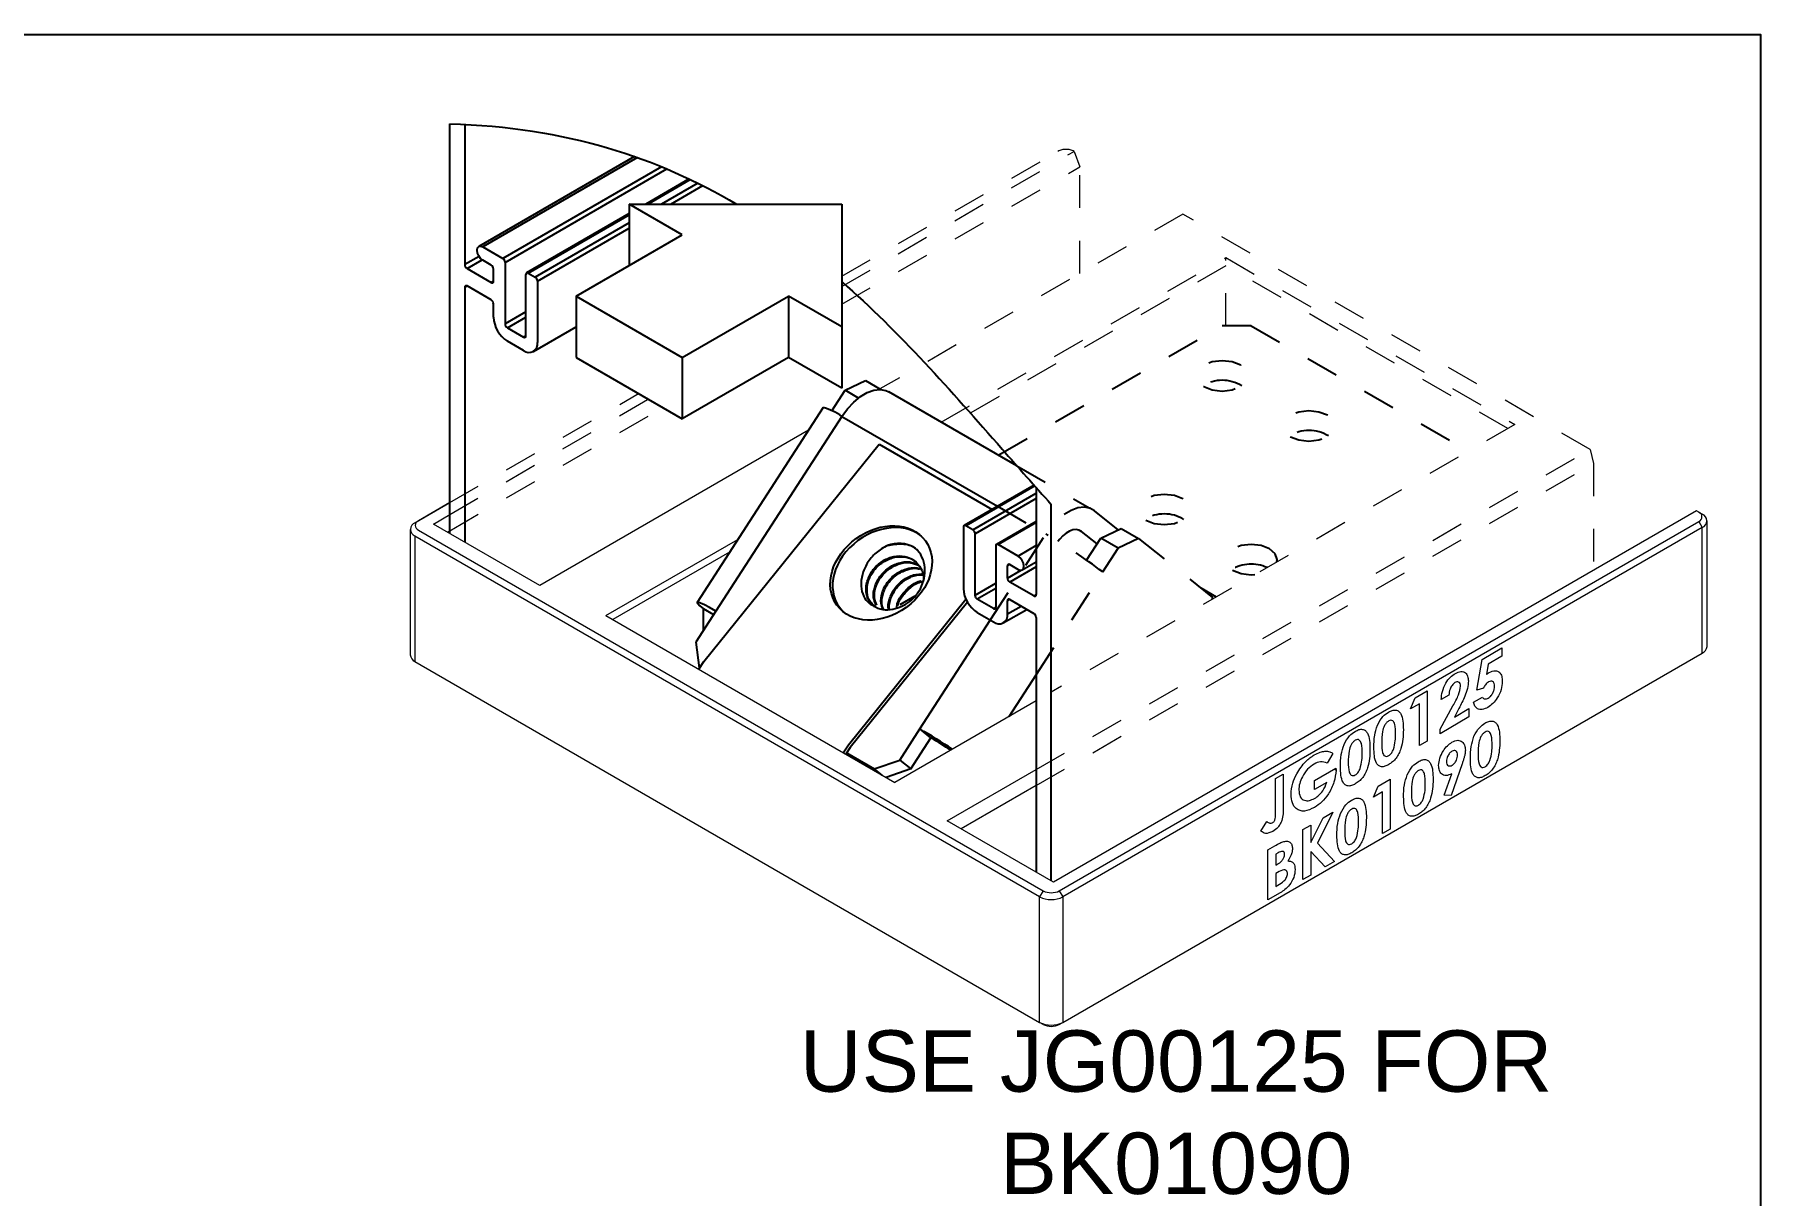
# Model space of a CAD drawing. Extents: x -0.01 to 9.71, y -8.92 to 0.
# Drawn here: x 4.43 to 9.71, y -3.55 to 0 of the extents above; entities that cross this region are included whole.
import ezdxf

# ---------------------------------------------------------------- set-up
doc = ezdxf.new("R2010")
doc.units = 0
doc.header["$LTSCALE"] = 0.5
doc.header["$MEASUREMENT"] = 0
doc.linetypes.add('HIDDEN2', pattern=[0.1875, 0.125, -0.0625])
for name, color, linetype in [('Brackets', 181, 'CONTINUOUS'), ('Dimension', 10, 'CONTINUOUS'), ('FAB DWG', 221, 'CONTINUOUS'), ('Hardware', 242, 'CONTINUOUS'), ('Housing', 150, 'CONTINUOUS')]:
    doc.layers.add(name, color=color, linetype=linetype)
doc.layers.add('Jig', color=41, linetype='CONTINUOUS', lineweight=13)
doc.layers.add('Text-Unprinted', color=131, linetype='CONTINUOUS', plot=False)
doc.styles.get("Standard").update_dxf_attribs({"font": 'arial.ttf'})

msp = doc.modelspace()

# ---------------------------------------------------------------- linework, layer by layer
at = {"layer": 'Brackets', "linetype": 'HIDDEN2', "transparency": 16777216}
for p, q in [((7.3787, -1.2843), (8.0611, -0.8902)), ((8.1495, -0.8902), (8.0611, -0.8902)), ((8.1495, -0.8902), (8.8137, -1.2738)), ((7.7435, -1.5137), (7.6712, -1.456)), ((7.3522, -1.7897), (7.5221, -1.5271)), ((7.6242, -1.5148), (7.6307, -1.5186)), ((7.6788, -1.557), (7.6307, -1.5186)), ((7.6904, -1.539), (7.7527, -1.5093)), ((7.7527, -1.5093), (7.8055, -1.5399)), ((7.6467, -1.6065), (7.6904, -1.539)), ((7.7432, -1.5695), (7.6904, -1.539)), ((7.696, -1.6426), (7.7432, -1.5695)), ((7.8055, -1.5399), (7.7432, -1.5695)), ((7.8055, -1.5399), (8.0318, -1.7205)), ((7.4926, -1.957), (7.696, -1.6426)), ((7.9956, -1.6916), (8.0429, -1.719)), ((8.0318, -1.7254), (8.0318, -1.7205))]:
    msp.add_line(p, q, dxfattribs=at)
at = {"layer": 'Brackets', "transparency": 16777216}
for p, q in [((6.8678, -1.1501), (6.9084, -1.0874)), ((6.9084, -1.0874), (6.9706, -1.0577)), ((6.9495, -1.1111), (6.9084, -1.0874)), ((6.9706, -1.0577), (7.0179, -1.085)), ((7.4337, -1.3182), (7.0419, -1.0919)), ((6.8413, -1.1402), (6.4563, -1.7355)), ((6.8989, -1.1672), (6.514, -1.7625)), ((6.8989, -1.1672), (7.3747, -1.442)), ((7.3787, -1.2843), (7.3787, -1.2865)), ((6.514, -1.7625), (6.4526, -1.8575)), ((6.5069, -1.7734), (6.4762, -1.7556)), ((6.4762, -1.8209), (6.4762, -1.7556)), ((7.1371, -2.1224), (7.3522, -1.7897)), ((6.4526, -1.8575), (6.4629, -1.9353)), ((6.4629, -1.9353), (6.4636, -1.9357)), ((6.4629, -1.9353), (6.4635, -1.9358)), ((7.4103, -2.0844), (7.4926, -1.957)), ((7.0757, -2.2174), (7.1371, -2.1224)), ((7.1096, -2.2445), (7.1711, -2.1495)), ((7.1711, -2.1495), (7.1371, -2.1224)), ((6.913, -2.1953), (6.9976, -2.2442)), ((6.9976, -2.2442), (7.0757, -2.2174)), ((7.0222, -2.2637), (6.9976, -2.2442)), ((7.1096, -2.2445), (7.0339, -2.2705)), ((7.0757, -2.2174), (7.1096, -2.2445))]:
    msp.add_line(p, q, dxfattribs=at)
at = {"layer": 'Brackets', "linetype": 'HIDDEN2', "ltscale": 0.5, "transparency": 16777216}
for p, q in [((7.4337, -1.3182), (7.6564, -1.4479)), ((7.3747, -1.442), (7.5224, -1.5273))]:
    msp.add_line(p, q, dxfattribs=at)
at = {"layer": 'Brackets', "linetype": 'HIDDEN2', "transparency": 16777216, "flags": 128}
for points in [[(8.1177, -1.0107), (8.0917, -1.0007), (8.0611, -0.9971), (8.0305, -1.0007), (8.0046, -1.0107), (7.9872, -1.0257), (7.9811, -1.0434), (7.9872, -1.061), (8.0046, -1.076), (8.0305, -1.086), (8.0611, -1.0896), (8.0917, -1.086), (8.1177, -1.076), (8.135, -1.061), (8.1411, -1.0434), (8.135, -1.0257), (8.1177, -1.0107)], [(8.3829, -1.1638), (8.3569, -1.1538), (8.3263, -1.1503), (8.2957, -1.1538), (8.2697, -1.1638), (8.2524, -1.1788), (8.2463, -1.1965), (8.2524, -1.2142), (8.2697, -1.2292), (8.2957, -1.2392), (8.3263, -1.2427), (8.3569, -1.2392), (8.3829, -1.2292), (8.4002, -1.2142), (8.4063, -1.1965), (8.4002, -1.1788), (8.3829, -1.1638)], [(7.9409, -1.4191), (7.915, -1.4091), (7.8843, -1.4055), (7.8537, -1.4091), (7.8278, -1.4191), (7.8104, -1.4341), (7.8043, -1.4517), (7.8104, -1.4694), (7.8278, -1.4844), (7.8537, -1.4944), (7.8843, -1.498), (7.915, -1.4944), (7.9409, -1.4844), (7.9583, -1.4694), (7.9643, -1.4517), (7.9583, -1.4341), (7.9409, -1.4191)], [(7.6712, -1.456), (7.6564, -1.4479), (7.639, -1.4448), (7.6197, -1.447), (7.5993, -1.4544), (7.5786, -1.4666), (7.5583, -1.4833), (7.5392, -1.5037), (7.5221, -1.5271)], [(7.6307, -1.5186), (7.6233, -1.5145), (7.6146, -1.513), (7.605, -1.5141), (7.5947, -1.5178), (7.5843, -1.5239), (7.5742, -1.5322), (7.5646, -1.5425), (7.5593, -1.5494)], [(8.2061, -1.5722), (8.1801, -1.5622), (8.1495, -1.5587), (8.1189, -1.5622), (8.0929, -1.5722), (8.0756, -1.5872), (8.0695, -1.6049), (8.0756, -1.6226), (8.0929, -1.6376), (8.1189, -1.6476), (8.1495, -1.6511), (8.1613, -1.6506)], [(8.2286, -1.6117), (8.2295, -1.6049), (8.2234, -1.5872), (8.2061, -1.5722)], [(8.0339, -1.7242), (8.0324, -1.7247), (8.0318, -1.7249)]]:
    msp.add_lwpolyline(points, dxfattribs=at)
at = {"layer": 'Brackets', "transparency": 16777216, "flags": 128}
for points in [[(6.8989, -1.1672), (6.9161, -1.1438), (6.9352, -1.1234), (6.9555, -1.1067), (6.9762, -1.0945), (6.9966, -1.0871), (7.0159, -1.0849), (7.0332, -1.088), (7.0419, -1.0919)], [(6.514, -1.7625), (6.4946, -1.7516), (6.4787, -1.7432), (6.4666, -1.7377), (6.4591, -1.7351), (6.4562, -1.7358), (6.4582, -1.7395), (6.4649, -1.7462), (6.4762, -1.7556)]]:
    msp.add_lwpolyline(points, dxfattribs=at)
at = {"layer": 'Brackets', "linetype": 'HIDDEN2', "transparency": 16777216}
for centre, radius, start, end in [((8.0611, -1.1719), 0.115, 58.5013, 121.4987), ((8.3263, -1.3251), 0.115, 58.5013, 121.4987), ((7.8843, -1.5803), 0.115, 58.5013, 121.4987), ((6.6873, -2.9731), 1.6697, 52.8347, 60.0021), ((8.1499, -1.739), 0.12, 66.1991, 120.2569)]:
    msp.add_arc(centre, radius, start, end, dxfattribs=at)
at = {"layer": 'Brackets', "transparency": 16777216}
for centre, radius, start, end in [((6.7977, -1.3086), 0.1739, 54.3835, 75.4754), ((6.1879, -3.7493), 1.8836, 56.1692, 59.7404), ((6.6901, -2.9736), 0.9542, 55.4467, 59.732)]:
    msp.add_arc(centre, radius, start, end, dxfattribs=at)
at = {"layer": 'Dimension', "transparency": 16777216}
for p, q in [((6.4111, -0.6119), (6.2487, -0.5182)), ((6.2487, -0.5182), (6.8983, -0.5182)), ((6.2487, -0.5182), (6.2487, -0.7057)), ((6.8983, -0.5182), (6.8983, -1.0807)), ((6.0864, -0.7994), (6.4111, -0.6119)), ((6.0864, -0.7994), (6.4111, -0.9869)), ((6.0864, -0.7994), (6.0864, -0.9869)), ((6.4111, -0.9869), (6.7359, -0.7994)), ((6.8983, -0.8932), (6.7359, -0.7994)), ((6.7359, -0.7994), (6.7359, -0.9869)), ((6.0864, -0.9869), (6.4111, -1.1744)), ((6.7359, -0.9869), (6.4111, -1.1744)), ((6.4111, -0.9869), (6.4111, -1.1744)), ((6.8983, -1.0807), (6.7359, -0.9869))]:
    msp.add_line(p, q, dxfattribs=at)
msp.add_open_spline([(5.7001, -0.273), (6.0558, -0.283), (6.3373, -0.3766), (6.5763, -0.5182)], degree=3, dxfattribs=at)
msp.add_open_spline([(6.8983, -0.7551), (7.0754, -0.9105), (7.2818, -1.1454), (7.4882, -1.3803), (7.5386, -1.4361)], degree=3, knots=[0.7365575, 0.7365575, 0.7365575, 0.7365575, 1, 1.0834941, 1.0834941, 1.0834941, 1.0834941], dxfattribs=at)
at = {"layer": 'Hardware', "transparency": 16777216}
for p, q in [((6.477, -1.9161), (7.0125, -1.2521)), ((7.0125, -1.2521), (7.3581, -1.4516)), ((6.919, -2.1713), (7.2779, -1.7262)), ((7.2823, -1.7349), (6.9242, -2.1789)), ((7.0765, -1.742), (7.1223, -1.7156)), ((6.4613, -1.9398), (6.477, -1.9161)), ((6.9032, -2.1951), (6.919, -2.1713)), ((6.9242, -2.1789), (6.9107, -2.1994))]:
    msp.add_line(p, q, dxfattribs=at)
for centre, radius, start, end in [((7.0725, -1.6546), 0.0991, 61.637, 110.242), ((7.0366, -1.6851), 0.0733, 241.637, 290.242)]:
    msp.add_arc(centre, radius, start, end, dxfattribs=at)
msp.add_ellipse((7.0189, -1.6458), major_axis=(0.1353, 0.0985), ratio=0.778668, dxfattribs=at)
msp.add_ellipse((7.0258, -1.6513), major_axis=(0.1353, 0.0985), ratio=0.778668, start_param=0.210658, end_param=3.35225, dxfattribs=at)
for points, knots in [([(7.0382, -1.5616), (7.0262, -1.5683), (7.0021, -1.5817), (6.9752, -1.6143), (6.9596, -1.6504), (6.9554, -1.6863), (6.9636, -1.7173), (6.9803, -1.739), (6.9951, -1.7463), (7.0017, -1.7496)], [0, 0, 0, 0, 0.164721, 0.327562, 0.475392, 0.622762, 0.76701, 0.896015, 1, 1, 1, 1]), ([(7.0382, -1.5616), (7.0533, -1.559), (7.0829, -1.5539), (7.1164, -1.5625), (7.1288, -1.5754), (7.1318, -1.5785)], [0, 0, 0, 0, 0.437959, 0.864297, 1, 1, 1, 1]), ([(7.0619, -1.7539), (7.0708, -1.7513), (7.0887, -1.7462), (7.1142, -1.7276), (7.1358, -1.702), (7.1498, -1.6704), (7.1542, -1.6366), (7.1485, -1.6036), (7.1349, -1.5803), (7.1231, -1.5704), (7.1196, -1.5674)], [0, 0, 0, 0, 0.1151185, 0.2320578, 0.3653735, 0.4985792, 0.6320571, 0.7809541, 0.9330442, 1, 1, 1, 1]), ([(7.0017, -1.7496), (6.9944, -1.7439), (6.9796, -1.7324), (6.971, -1.7032), (6.9744, -1.6701), (6.9904, -1.6378), (7.0167, -1.6116), (7.0493, -1.5952), (7.0836, -1.5918), (7.1147, -1.6017), (7.1374, -1.6237), (7.1491, -1.6492), (7.1479, -1.6664), (7.1475, -1.6718)], [0, 0, 0, 0, 0.094733, 0.191979, 0.285341, 0.381734, 0.478128, 0.57149, 0.668736, 0.763469, 0.858202, 0.955448, 1, 1, 1, 1]), ([(6.9984, -1.7459), (6.9935, -1.7419), (6.9812, -1.7319), (6.974, -1.7053), (6.9772, -1.6724), (6.9932, -1.6401), (7.0195, -1.6139), (7.0522, -1.5973), (7.0861, -1.5945), (7.1115, -1.6004), (7.121, -1.6103), (7.1232, -1.6126)], [0, 0, 0, 0, 0.08528, 0.212654, 0.33494, 0.461198, 0.587455, 0.709742, 0.837115, 0.961198, 1, 1, 1, 1]), ([(7.0035, -1.7447), (7.0002, -1.7368), (6.9932, -1.7203), (6.9973, -1.6881), (7.013, -1.656), (7.0395, -1.6297), (7.0719, -1.6136), (7.1047, -1.6093), (7.1227, -1.6168), (7.1307, -1.6201)], [0, 0, 0, 0, 0.13084, 0.277182, 0.428276, 0.579369, 0.725711, 0.87814, 1, 1, 1, 1]), ([(7.0054, -1.7441), (7.0025, -1.7372), (6.996, -1.7215), (7.0002, -1.6903), (7.0159, -1.6583), (7.0423, -1.6319), (7.0747, -1.6158), (7.1073, -1.6116), (7.1251, -1.6189), (7.1328, -1.6221)], [0, 0, 0, 0, 0.1179245, 0.2670119, 0.4209404, 0.5748689, 0.7239562, 0.8792454, 1, 1, 1, 1]), ([(7.0241, -1.7561), (7.0218, -1.7504), (7.0159, -1.7359), (7.0202, -1.7061), (7.0357, -1.6742), (7.0622, -1.6477), (7.0945, -1.632), (7.1223, -1.6273), (7.1358, -1.6324), (7.1392, -1.6337)], [0, 0, 0, 0, 0.106269, 0.269958, 0.438963, 0.607967, 0.771657, 0.942155, 1, 1, 1, 1]), ([(7.0264, -1.7568), (7.0243, -1.7516), (7.0187, -1.7376), (7.023, -1.7084), (7.0385, -1.6765), (7.0651, -1.6499), (7.0972, -1.6345), (7.1227, -1.6294), (7.1342, -1.6334), (7.1354, -1.6338)], [0, 0, 0, 0, 0.101443, 0.273072, 0.450273, 0.627474, 0.799102, 0.977869, 1, 1, 1, 1]), ([(7.0412, -1.7568), (7.0412, -1.7567), (7.0383, -1.7475), (7.0435, -1.724), (7.0583, -1.6924), (7.0849, -1.6662), (7.1174, -1.6491), (7.1398, -1.6487), (7.1511, -1.6485)], [0, 0, 0, 0, 0.001733, 0.19764, 0.399907, 0.602175, 0.798081, 1, 1, 1, 1]), ([(7.0446, -1.7605), (7.0444, -1.76), (7.0412, -1.7503), (7.0463, -1.7263), (7.0612, -1.6946), (7.0877, -1.6685), (7.1192, -1.6518), (7.1405, -1.6513), (7.1508, -1.6511)], [0, 0, 0, 0, 0.012373, 0.209969, 0.413982, 0.617995, 0.815591, 1, 1, 1, 1]), ([(7.0663, -1.7523), (7.0665, -1.7493), (7.0675, -1.7354), (7.0819, -1.7101), (7.1074, -1.6851), (7.1296, -1.671), (7.1411, -1.6699), (7.1416, -1.6699)], [0, 0, 0, 0, 0.085654, 0.388791, 0.691928, 0.985531, 1, 1, 1, 1]), ([(7.0701, -1.7458), (7.0701, -1.7457), (7.0712, -1.7347), (7.0851, -1.7124), (7.1102, -1.6873), (7.1334, -1.673), (7.1459, -1.672), (7.1474, -1.6719)], [0, 0, 0, 0, 0.003873, 0.324926, 0.645979, 0.956935, 1, 1, 1, 1])]:
    msp.add_open_spline(points, degree=3, knots=knots, dxfattribs=at)
at = {"layer": 'Housing', "transparency": 16777216}
for p, q in [((5.7001, -1.5247), (5.7001, -0.273)), ((5.7461, -0.2748), (5.7461, -0.7033)), ((6.2649, -0.3728), (5.7888, -0.6478)), ((6.274, -0.376), (5.8013, -0.6491)), ((6.3474, -0.4041), (5.8623, -0.6843)), ((5.8694, -0.6965), (6.3639, -0.4109)), ((6.4323, -0.4415), (6.2996, -0.5182)), ((6.3055, -0.5182), (6.4355, -0.443)), ((6.4586, -0.4542), (6.3479, -0.5182)), ((6.3762, -0.5182), (6.4737, -0.4618)), ((6.2487, -0.5475), (5.9351, -0.7287)), ((5.9401, -0.7292), (6.2487, -0.5509)), ((6.2487, -0.5754), (5.9613, -0.7415)), ((5.9683, -0.7537), (6.2487, -0.5918)), ((5.7897, -0.6781), (5.7461, -0.7033)), ((5.8013, -0.6491), (5.8623, -0.6843)), ((5.7531, -0.7155), (5.7995, -0.6887)), ((5.7531, -0.7155), (5.8269, -0.7581)), ((5.8269, -0.7047), (5.8013, -0.6899)), ((5.834, -0.7541), (5.834, -0.7169)), ((5.8694, -0.6965), (5.8694, -0.8843)), ((5.933, -0.921), (5.933, -0.7333)), ((5.9401, -0.7292), (5.9613, -0.7415)), ((5.7461, -0.7727), (5.7531, -0.7686)), ((5.7461, -0.7727), (5.7461, -1.5512)), ((5.8269, -0.8112), (5.7531, -0.7686)), ((5.834, -0.7541), (5.8269, -0.7581)), ((5.9683, -0.7537), (5.9683, -0.9415)), ((5.834, -0.8639), (5.834, -0.8235)), ((5.933, -0.8475), (5.8694, -0.8843)), ((5.8764, -0.8965), (5.933, -0.8639)), ((5.8764, -0.8965), (5.9259, -0.9251)), ((5.9559, -0.9689), (6.0864, -0.8936)), ((5.9259, -0.9659), (5.8764, -0.9374)), ((5.933, -0.921), (5.9259, -0.9251)), ((7.4862, -1.3776), (7.2724, -1.5011)), ((7.4882, -1.3798), (7.2774, -1.5016)), ((7.2986, -1.5138), (7.4926, -1.4018)), ((7.4926, -1.4181), (7.3057, -1.5261)), ((7.4926, -1.3848), (7.4926, -1.712)), ((7.5386, -2.5865), (7.5386, -1.4361)), ((7.2703, -1.5057), (7.2703, -1.6934)), ((7.2986, -1.5138), (7.2774, -1.5016)), ((7.3057, -1.7138), (7.3057, -1.5261)), ((7.4926, -1.4882), (7.3714, -1.5583)), ((7.4926, -1.4916), (7.3764, -1.5588)), ((7.3693, -1.5628), (7.3693, -1.7506)), ((7.4374, -1.594), (7.3764, -1.5588)), ((7.4926, -1.5621), (7.4374, -1.594)), ((7.4117, -1.62), (7.4047, -1.6241)), ((7.4047, -1.6612), (7.4047, -1.6241)), ((7.4117, -1.62), (7.4374, -1.6348)), ((7.4926, -1.6267), (7.4117, -1.6735)), ((7.4499, -1.636), (7.4926, -1.6113)), ((7.3057, -1.7138), (7.3693, -1.6771)), ((7.4047, -1.6612), (7.4463, -1.6372)), ((7.4855, -1.7161), (7.4117, -1.6735)), ((7.3693, -1.6934), (7.3127, -1.7261)), ((7.3622, -1.7547), (7.3127, -1.7261)), ((7.4117, -1.7265), (7.4047, -1.7306)), ((7.4047, -1.771), (7.4047, -1.7306)), ((7.4117, -1.7265), (7.4855, -1.7691)), ((7.4855, -1.7161), (7.4926, -1.712)), ((7.3127, -1.7669), (7.3622, -1.7955)), ((7.3622, -1.7547), (7.3693, -1.7506)), ((7.3922, -1.7985), (7.4643, -1.7569)), ((7.4047, -1.771), (7.4467, -1.7467)), ((7.4926, -1.7814), (7.4926, -2.5599))]:
    msp.add_line(p, q, dxfattribs=at)
at = {"layer": 'Housing', "transparency": 16777216, "flags": 128}
for points in [[(5.8013, -0.6899), (5.7945, -0.6844), (5.7888, -0.6767), (5.785, -0.6678), (5.7836, -0.6593), (5.785, -0.6522), (5.7888, -0.6478), (5.7945, -0.6467), (5.8013, -0.6491)], [(7.4374, -1.6348), (7.4441, -1.6371), (7.4499, -1.636), (7.4537, -1.6316), (7.455, -1.6246), (7.4537, -1.616), (7.4499, -1.6072), (7.4441, -1.5994), (7.4374, -1.594)]]:
    msp.add_lwpolyline(points, dxfattribs=at)
at = {"layer": 'Housing', "transparency": 16777216}
for centre, radius, start, end in [((5.854, -0.6972), 0.0154, 2.6115, 57.3885), ((5.7614, -0.7026), 0.0154, 182.6115, 237.3885), ((5.8186, -0.7176), 0.0154, 2.6115, 57.3885), ((5.9373, -0.7326), 0.00437, 50.7624, 189.2023), ((5.7504, -0.772), 0.00437, 50.7624, 189.2023), ((5.8297, -0.7548), 0.00437, 230.7624, 9.2023), ((5.953, -0.7544), 0.0154, 2.6115, 57.3885), ((5.8186, -0.8242), 0.0154, 2.6115, 57.3885), ((5.9261, -0.8597), 0.0922, 182.6115, 237.3885), ((5.8847, -0.8836), 0.0154, 182.6115, 237.3885), ((5.9287, -0.9217), 0.00437, 230.7624, 9.2023), ((5.9425, -0.9457), 0.0262, 230.7624, 9.2023), ((7.2746, -1.505), 0.00437, 50.7624, 189.2023), ((7.2903, -1.5268), 0.0154, 2.6115, 57.3885), ((7.3736, -1.5621), 0.00437, 50.7624, 189.2023), ((7.409, -1.6234), 0.00437, 50.7624, 189.2023), ((7.42, -1.6605), 0.0154, 182.6115, 237.3885), ((7.3624, -1.6892), 0.0922, 182.6115, 237.3885), ((7.321, -1.7131), 0.0154, 182.6115, 237.3885), ((7.409, -1.7299), 0.00437, 50.7624, 189.2023), ((7.4883, -1.7127), 0.00437, 230.7624, 9.2023), ((7.365, -1.7513), 0.00437, 230.7624, 9.2023), ((7.3788, -1.7752), 0.0262, 230.7624, 9.2023), ((7.4773, -1.7821), 0.0154, 2.6115, 57.3885)]:
    msp.add_arc(centre, radius, start, end, dxfattribs=at)
at = {"layer": 'Jig', "linetype": 'HIDDEN2', "ltscale": 0.5, "transparency": 16777216}
for p, q in [((6.8983, -0.7387), (7.5591, -0.3571)), ((6.8983, -0.7704), (7.6086, -0.3571)), ((7.6086, -0.3571), (7.6262, -0.404)), ((6.8983, -0.8245), (7.6262, -0.404)), ((5.7001, -1.4307), (6.2775, -1.0973)), ((5.7001, -1.4675), (6.3071, -1.1143)), ((5.7001, -1.5165), (6.3517, -1.1401))]:
    msp.add_line(p, q, dxfattribs=at)
at = {"layer": 'Jig', "linetype": 'HIDDEN2', "transparency": 16777216}
for p, q in [((7.6262, -0.7302), (7.6262, -0.404)), ((7.9405, -0.5488), (7.015, -1.0833)), ((9.1859, -1.2681), (7.9405, -0.5488)), ((7.9405, -0.5488), (7.9405, -0.5488)), ((7.2021, -1.1844), (8.0721, -0.682)), ((8.0721, -0.682), (8.9553, -1.192)), ((8.0721, -0.8902), (8.0721, -0.682)), ((8.0721, -0.7065), (7.2233, -1.1967)), ((8.934, -1.2043), (8.0721, -0.7065)), ((8.9553, -1.192), (7.5386, -2.0098)), ((7.4926, -2.246), (9.1859, -1.2684)), ((7.4926, -2.295), (9.1965, -1.3109)), ((9.1859, -1.2681), (9.1965, -1.3109)), ((9.1965, -1.3109), (9.1965, -1.6371))]:
    msp.add_line(p, q, dxfattribs=at)
at = {"layer": 'Jig', "transparency": 16777216}
for p, q in [((6.7965, -1.2095), (5.9754, -1.6837)), ((5.594, -1.492), (5.7001, -1.4307)), ((5.7001, -1.4308), (5.6046, -1.4859)), ((5.6506, -1.4961), (5.7001, -1.4675)), ((9.5107, -1.4557), (7.5456, -2.5906)), ((9.5178, -1.4598), (9.5107, -1.4557)), ((9.5107, -1.4557), (9.5107, -1.4557)), ((9.5178, -1.4598), (9.5284, -1.4659)), ((5.5794, -1.5124), (5.5794, -1.8961)), ((5.6046, -1.4859), (5.594, -1.492)), ((5.6046, -1.5145), (7.5138, -2.6171)), ((5.9754, -1.6837), (5.6506, -1.4961)), ((5.7001, -1.5165), (5.693, -1.5206)), ((7.5633, -2.6171), (9.5178, -1.4883)), ((9.5284, -1.5067), (7.5739, -2.6355)), ((9.5178, -1.4883), (9.5284, -1.5067)), ((9.5284, -1.8904), (9.5284, -1.5067)), ((9.543, -1.87), (9.543, -1.4863)), ((7.5032, -2.6355), (5.594, -1.5328)), ((5.594, -1.5328), (5.594, -1.9165)), ((6.1777, -1.7761), (6.5805, -1.5434)), ((6.5553, -1.5825), (6.1989, -1.7883)), ((5.9754, -1.6837), (5.9754, -1.6837)), ((6.1777, -1.7761), (7.0609, -2.2861)), ((7.5739, -3.0192), (9.5284, -1.8904)), ((8.8554, -1.9097), (8.9157, -1.8748)), ((8.9157, -1.8748), (8.9157, -1.9003)), ((5.594, -1.9165), (7.5032, -3.0192)), ((8.8398, -2.0036), (8.8554, -1.9097)), ((8.8742, -1.9243), (8.8691, -1.9562)), ((8.9157, -1.9003), (8.8742, -1.9243)), ((8.8598, -1.9974), (8.8398, -2.0036)), ((7.4926, -2.0368), (7.0609, -2.2861)), ((8.637, -2.0613), (8.6512, -2.0276)), ((8.6642, -2.0456), (8.637, -2.0613)), ((8.6512, -2.0276), (8.688, -2.0064)), ((8.6642, -2.1732), (8.6642, -2.0456)), ((8.688, -2.0064), (8.688, -2.1594)), ((8.7271, -2.1229), (8.7663, -2.052)), ((8.7543, -2.0191), (8.7305, -2.0328)), ((8.8291, -2.0407), (8.8563, -2.025)), ((8.8155, -2.0858), (8.7271, -2.1369)), ((8.7847, -2.0598), (8.7708, -2.0861)), ((8.7708, -2.0861), (8.8155, -2.0603)), ((8.8155, -2.0603), (8.8155, -2.0858)), ((8.688, -2.1594), (8.6642, -2.1732)), ((8.7271, -2.1369), (8.7271, -2.1229)), ((8.3998, -2.1971), (8.3818, -2.2274)), ((7.2208, -2.403), (7.4926, -2.246)), ((8.2239, -2.2744), (8.2477, -2.2606)), ((8.2477, -2.2606), (8.2477, -2.3622)), ((8.3429, -2.2802), (8.409, -2.242)), ((8.4036, -2.2452), (8.4092, -2.2485)), ((8.409, -2.242), (8.4092, -2.2485)), ((8.7397, -2.3253), (8.7628, -2.2595)), ((8.7944, -2.2295), (8.7607, -2.3254)), ((7.4926, -2.295), (7.2632, -2.4275)), ((8.2239, -2.3824), (8.2239, -2.2744)), ((8.3429, -2.3077), (8.3429, -2.2802)), ((8.381, -2.2857), (8.3429, -2.3077)), ((8.5239, -2.3307), (8.5382, -2.297)), ((8.5511, -2.315), (8.5239, -2.3307)), ((8.5382, -2.297), (8.5749, -2.2757)), ((8.5511, -2.4425), (8.5511, -2.315)), ((8.5749, -2.2757), (8.5749, -2.4288)), ((8.7607, -2.3254), (8.7397, -2.3253)), ((7.5456, -2.5906), (7.2208, -2.403)), ((8.1797, -2.4352), (8.1978, -2.4056)), ((8.1976, -2.4059), (8.2018, -2.4083)), ((8.3081, -2.4299), (8.3319, -2.4161)), ((8.3319, -2.47), (8.3695, -2.3944)), ((8.3319, -2.4161), (8.3319, -2.47)), ((8.3995, -2.3771), (8.3523, -2.472)), ((8.3695, -2.3944), (8.3995, -2.3771)), ((8.3081, -2.5829), (8.3081, -2.4299)), ((8.3523, -2.472), (8.4041, -2.5275)), ((8.5749, -2.4288), (8.5511, -2.4425)), ((8.201, -2.4917), (8.2222, -2.4794)), ((8.201, -2.6448), (8.201, -2.4917)), ((8.2323, -2.5011), (8.2248, -2.5054)), ((8.2248, -2.5054), (8.2248, -2.5388)), ((8.3319, -2.4974), (8.3319, -2.5692)), ((8.3755, -2.544), (8.3319, -2.4974)), ((8.4041, -2.5275), (8.3755, -2.544)), ((8.2248, -2.5388), (8.2311, -2.5352)), ((8.2305, -2.561), (8.2248, -2.5643)), ((8.2248, -2.5643), (8.2248, -2.6036)), ((8.3319, -2.5692), (8.3081, -2.5829)), ((7.5138, -2.6171), (7.5032, -2.6355)), ((7.5032, -3.0192), (7.5032, -2.6355)), ((7.5633, -2.6171), (7.5739, -2.6355)), ((7.5739, -2.6355), (7.5739, -3.0192)), ((8.2383, -2.6232), (8.201, -2.6448)), ((8.2248, -2.6036), (8.2316, -2.5996)), ((7.5138, -3.0253), (7.5032, -3.0192)), ((7.5633, -3.0253), (7.5739, -3.0192))]:
    msp.add_line(p, q, dxfattribs=at)
at = {"layer": 'Jig', "linetype": 'HIDDEN2', "transparency": 16777216}
msp.add_arc((7.5838, -0.4048), 0.0538, 62.5977, 117.4023, dxfattribs=at)
at = {"layer": 'Jig', "transparency": 16777216}
for centre, radius, start, end in [((9.5123, -1.474), 0.0153, 290.806, 69.194), ((9.5206, -1.4863), 0.0218, 290.806, 69.194), ((5.6018, -1.5124), 0.0218, 110.806, 249.194), ((5.6101, -1.5002), 0.0153, 110.806, 249.194), ((5.6044, -1.8936), 0.0252, 185.6869, 245.608), ((9.518, -1.8675), 0.0252, 294.392, 354.3131), ((7.5386, -2.5673), 0.0768, 242.5977, 297.4023), ((7.5386, -2.5694), 0.0538, 242.5977, 297.4023), ((7.5386, -2.951), 0.0768, 242.5977, 297.4023), ((7.5386, -2.9776), 0.0538, 242.5977, 297.4023)]:
    msp.add_arc(centre, radius, start, end, dxfattribs=at)
for points, knots in [([(8.774, -1.9528), (8.7799, -1.9501), (8.7916, -1.9446), (8.8047, -1.9497), (8.8122, -1.9607), (8.8132, -1.9707), (8.8138, -1.9757)], [0, 0, 0, 0, 0.279805, 0.55906, 0.779652, 1, 1, 1, 1]), ([(8.8691, -1.9562), (8.8706, -1.9549), (8.8733, -1.9525), (8.876, -1.9508), (8.8773, -1.95)], [0, 0, 0, 0, 0.559986, 1, 1, 1, 1]), ([(8.8773, -1.95), (8.8835, -1.9473), (8.896, -1.9418), (8.9094, -1.9484), (8.9165, -1.9611), (8.9171, -1.9721), (8.9174, -1.9776)], [0, 0, 0, 0, 0.279289, 0.55876, 0.779156, 1, 1, 1, 1]), ([(8.7305, -2.0328), (8.7312, -2.0247), (8.7326, -2.0083), (8.7431, -1.9834), (8.758, -1.9635), (8.7687, -1.9564), (8.774, -1.9528)], [0, 0, 0, 0, 0.280627, 0.559915, 0.779791, 1, 1, 1, 1]), ([(8.7726, -1.981), (8.7695, -1.9835), (8.7632, -1.9883), (8.7558, -2.0033), (8.7548, -2.0131), (8.7543, -2.0191)], [0, 0, 0, 0, 0.278755, 0.559273, 1, 1, 1, 1]), ([(8.7663, -2.052), (8.7728, -2.0408), (8.7843, -2.0208), (8.7882, -2.0003), (8.79, -1.9914)], [0, 0, 0, 0, 0.562473, 1, 1, 1, 1]), ([(8.79, -1.9914), (8.7897, -1.9885), (8.7892, -1.9828), (8.7846, -1.9786), (8.7788, -1.978), (8.7747, -1.98), (8.7726, -1.981)], [0, 0, 0, 0, 0.279907, 0.55917, 0.779387, 1, 1, 1, 1]), ([(8.8138, -1.9757), (8.813, -1.9833), (8.8116, -1.9984), (8.8012, -2.0275), (8.791, -2.0475), (8.7847, -2.0598)], [0, 0, 0, 0, 0.279438, 0.559473, 1, 1, 1, 1]), ([(8.8755, -1.9785), (8.8737, -1.9797), (8.8703, -1.9821), (8.8648, -1.9887), (8.8617, -1.9941), (8.8598, -1.9974)], [0, 0, 0, 0, 0.279807, 0.55982, 1, 1, 1, 1]), ([(8.9174, -1.9776), (8.9167, -1.9857), (8.9153, -2.0019), (8.9035, -2.0262), (8.8889, -2.0457), (8.8784, -2.0528), (8.8731, -2.0564)], [0, 0, 0, 0, 0.279835, 0.559521, 0.779704, 1, 1, 1, 1]), ([(8.8745, -2.0282), (8.8775, -2.0259), (8.8835, -2.0215), (8.8898, -2.0108), (8.8932, -2.0007), (8.8935, -1.9951), (8.8936, -1.9923)], [0, 0, 0, 0, 0.279077, 0.5587, 0.779136, 1, 1, 1, 1]), ([(8.8936, -1.9923), (8.8934, -1.989), (8.893, -1.9826), (8.8884, -1.9772), (8.8823, -1.9755), (8.8777, -1.9775), (8.8755, -1.9785)], [0, 0, 0, 0, 0.280437, 0.560075, 0.780143, 1, 1, 1, 1]), ([(8.8731, -2.0564), (8.8673, -2.0592), (8.8558, -2.0646), (8.842, -2.0621), (8.8329, -2.0536), (8.8303, -2.045), (8.8291, -2.0407)], [0, 0, 0, 0, 0.279859, 0.559381, 0.779502, 1, 1, 1, 1]), ([(8.8563, -2.025), (8.8573, -2.0265), (8.8595, -2.0295), (8.8656, -2.0318), (8.8711, -2.0295), (8.8745, -2.0282)], [0, 0, 0, 0, 0.281186, 0.561967, 1, 1, 1, 1]), ([(8.5357, -2.1112), (8.5408, -2.1016), (8.5498, -2.0843), (8.5634, -2.075), (8.5694, -2.0709)], [0, 0, 0, 0, 0.558689, 1, 1, 1, 1]), ([(8.57, -2.098), (8.5676, -2.0998), (8.5628, -2.1032), (8.5547, -2.1148), (8.5488, -2.1373), (8.5487, -2.154), (8.5486, -2.1652)], [0, 0, 0, 0, 0.124864, 0.249677, 0.498634, 1, 1, 1, 1]), ([(8.5694, -2.0709), (8.5734, -2.0689), (8.5812, -2.0649), (8.5923, -2.064), (8.6012, -2.068), (8.6095, -2.0787), (8.6143, -2.0983), (8.6147, -2.1162), (8.6149, -2.1252)], [0, 0, 0, 0, 0.1250479, 0.2499548, 0.3747984, 0.49985, 0.7494878, 1, 1, 1, 1]), ([(8.5911, -2.1389), (8.591, -2.1281), (8.591, -2.1119), (8.5844, -2.098), (8.5771, -2.095), (8.5724, -2.097), (8.57, -2.098)], [0, 0, 0, 0, 0.501438, 0.75036, 0.875309, 1, 1, 1, 1]), ([(8.8306, -2.145), (8.8357, -2.1353), (8.8448, -2.1181), (8.8584, -2.1088), (8.8644, -2.1047)], [0, 0, 0, 0, 0.558689, 1, 1, 1, 1]), ([(8.8644, -2.1047), (8.8683, -2.1027), (8.8761, -2.0987), (8.8872, -2.0977), (8.8961, -2.1017), (8.9045, -2.1125), (8.9093, -2.1321), (8.9096, -2.15), (8.9098, -2.1589)], [0, 0, 0, 0, 0.125048, 0.249955, 0.374798, 0.49985, 0.749488, 1, 1, 1, 1]), ([(8.4337, -2.1701), (8.4388, -2.1605), (8.4479, -2.1432), (8.4615, -2.1339), (8.4675, -2.1298)], [0, 0, 0, 0, 0.558689, 1, 1, 1, 1]), ([(8.468, -2.1569), (8.4656, -2.1587), (8.4608, -2.1621), (8.4527, -2.1737), (8.4469, -2.1962), (8.4467, -2.2129), (8.4466, -2.2241)], [0, 0, 0, 0, 0.124864, 0.249677, 0.498634, 1, 1, 1, 1]), ([(8.4675, -2.1298), (8.4714, -2.1278), (8.4793, -2.1238), (8.4903, -2.1229), (8.4992, -2.1269), (8.5076, -2.1376), (8.5124, -2.1572), (8.5127, -2.1751), (8.5129, -2.1841)], [0, 0, 0, 0, 0.125048, 0.249955, 0.374798, 0.49985, 0.749488, 1, 1, 1, 1]), ([(8.4891, -2.1978), (8.4891, -2.187), (8.489, -2.1708), (8.4824, -2.1569), (8.4751, -2.1539), (8.4704, -2.1559), (8.468, -2.1569)], [0, 0, 0, 0, 0.501438, 0.75036, 0.875309, 1, 1, 1, 1]), ([(8.5248, -2.1786), (8.5249, -2.1667), (8.525, -2.1453), (8.5324, -2.1216), (8.5357, -2.1112)], [0, 0, 0, 0, 0.561086, 1, 1, 1, 1]), ([(8.6149, -2.1252), (8.6143, -2.1439), (8.6136, -2.1674), (8.6016, -2.1978), (8.593, -2.2122), (8.5819, -2.2239), (8.574, -2.2289), (8.5701, -2.2314)], [0, 0, 0, 0, 0.498805, 0.624244, 0.749413, 0.874575, 1, 1, 1, 1]), ([(8.5846, -2.1851), (8.5869, -2.1761), (8.591, -2.1599), (8.5911, -2.1453), (8.5911, -2.1389)], [0, 0, 0, 0, 0.558436, 1, 1, 1, 1]), ([(8.7634, -2.163), (8.7695, -2.1602), (8.7817, -2.1548), (8.7948, -2.1607), (8.8031, -2.1714), (8.804, -2.182), (8.8044, -2.1872)], [0, 0, 0, 0, 0.279545, 0.559152, 0.77959, 1, 1, 1, 1]), ([(8.8197, -2.2124), (8.8198, -2.2004), (8.8199, -2.1791), (8.8273, -2.1554), (8.8306, -2.145)], [0, 0, 0, 0, 0.561086, 1, 1, 1, 1]), ([(8.8649, -2.1318), (8.8625, -2.1335), (8.8577, -2.137), (8.8496, -2.1485), (8.8437, -2.1711), (8.8436, -2.1878), (8.8435, -2.199)], [0, 0, 0, 0, 0.124864, 0.249677, 0.498634, 1, 1, 1, 1]), ([(8.886, -2.1727), (8.886, -2.1619), (8.8859, -2.1457), (8.8793, -2.1318), (8.872, -2.1287), (8.8673, -2.1308), (8.8649, -2.1318)], [0, 0, 0, 0, 0.501438, 0.75036, 0.875309, 1, 1, 1, 1]), ([(8.9098, -2.1589), (8.9092, -2.1777), (8.9085, -2.2011), (8.8965, -2.2316), (8.8879, -2.246), (8.8768, -2.2577), (8.869, -2.2627), (8.865, -2.2652)], [0, 0, 0, 0, 0.498805, 0.624244, 0.749413, 0.874575, 1, 1, 1, 1]), ([(8.2889, -2.2597), (8.2976, -2.2459), (8.3132, -2.2213), (8.3336, -2.2078), (8.3426, -2.2019)], [0, 0, 0, 0, 0.558593, 1, 1, 1, 1]), ([(8.3426, -2.2019), (8.3488, -2.1987), (8.3599, -2.1929), (8.3704, -2.1912), (8.375, -2.1905)], [0, 0, 0, 0, 0.559875, 1, 1, 1, 1]), ([(8.375, -2.1905), (8.3801, -2.1906), (8.3893, -2.1909), (8.3966, -2.1952), (8.3998, -2.1971)], [0, 0, 0, 0, 0.559451, 1, 1, 1, 1]), ([(8.4228, -2.2375), (8.4229, -2.2256), (8.423, -2.2042), (8.4304, -2.1805), (8.4337, -2.1701)], [0, 0, 0, 0, 0.561086, 1, 1, 1, 1]), ([(8.5129, -2.1841), (8.5123, -2.2028), (8.5116, -2.2263), (8.4996, -2.2567), (8.491, -2.2711), (8.4799, -2.2828), (8.4721, -2.2878), (8.4681, -2.2903)], [0, 0, 0, 0, 0.498805, 0.624244, 0.749413, 0.874575, 1, 1, 1, 1]), ([(8.4826, -2.244), (8.4849, -2.235), (8.4891, -2.2188), (8.4891, -2.2043), (8.4891, -2.1978)], [0, 0, 0, 0, 0.5584359, 1, 1, 1, 1]), ([(8.5701, -2.2314), (8.5662, -2.2334), (8.5585, -2.2374), (8.5475, -2.2386), (8.5386, -2.2349), (8.5302, -2.2244), (8.5253, -2.2052), (8.525, -2.1875), (8.5248, -2.1786)], [0, 0, 0, 0, 0.1250916, 0.249938, 0.3748243, 0.4998914, 0.7494676, 1, 1, 1, 1]), ([(8.5486, -2.1652), (8.5487, -2.1758), (8.5488, -2.1916), (8.5557, -2.2048), (8.5632, -2.2071), (8.5677, -2.205), (8.57, -2.204)], [0, 0, 0, 0, 0.501325, 0.750122, 0.875087, 1, 1, 1, 1]), ([(8.57, -2.204), (8.5717, -2.2029), (8.5751, -2.2006), (8.5805, -2.1941), (8.583, -2.1885), (8.5846, -2.1851)], [0, 0, 0, 0, 0.2802665, 0.5604448, 1, 1, 1, 1]), ([(8.7228, -2.2341), (8.7235, -2.2267), (8.7248, -2.212), (8.7358, -2.1901), (8.7491, -2.1727), (8.7587, -2.1662), (8.7634, -2.163)], [0, 0, 0, 0, 0.2797, 0.55942, 0.779679, 1, 1, 1, 1]), ([(8.7639, -2.1902), (8.7612, -2.1921), (8.7559, -2.1961), (8.7502, -2.2054), (8.7471, -2.2143), (8.7468, -2.2193), (8.7466, -2.2218)], [0, 0, 0, 0, 0.279178, 0.558905, 0.779362, 1, 1, 1, 1]), ([(8.7806, -2.2023), (8.7804, -2.1994), (8.7799, -2.1936), (8.7756, -2.189), (8.7701, -2.1874), (8.7659, -2.1893), (8.7639, -2.1902)], [0, 0, 0, 0, 0.280155, 0.559809, 0.780058, 1, 1, 1, 1]), ([(8.7639, -2.2333), (8.7665, -2.2314), (8.7718, -2.2276), (8.7772, -2.2183), (8.7802, -2.2096), (8.7805, -2.2047), (8.7806, -2.2023)], [0, 0, 0, 0, 0.279141, 0.558801, 0.779318, 1, 1, 1, 1]), ([(8.8044, -2.1872), (8.8041, -2.1918), (8.8037, -2.1992), (8.8006, -2.2105), (8.7976, -2.22), (8.7955, -2.2263), (8.7944, -2.2295)], [0, 0, 0, 0, 0.339505, 0.559557, 0.77977, 1, 1, 1, 1]), ([(8.865, -2.2652), (8.8612, -2.2672), (8.8534, -2.2712), (8.8424, -2.2724), (8.8335, -2.2686), (8.8251, -2.2582), (8.8202, -2.239), (8.8199, -2.2213), (8.8197, -2.2124)], [0, 0, 0, 0, 0.125092, 0.249938, 0.374824, 0.499891, 0.749468, 1, 1, 1, 1]), ([(8.8435, -2.199), (8.8436, -2.2095), (8.8437, -2.2253), (8.8506, -2.2386), (8.8581, -2.2408), (8.8627, -2.2388), (8.8649, -2.2378)], [0, 0, 0, 0, 0.501325, 0.750122, 0.875087, 1, 1, 1, 1]), ([(8.8795, -2.2189), (8.8818, -2.2098), (8.886, -2.1937), (8.886, -2.1791), (8.886, -2.1727)], [0, 0, 0, 0, 0.5584359, 1, 1, 1, 1]), ([(8.2715, -2.3227), (8.2725, -2.3112), (8.2741, -2.2906), (8.2844, -2.2691), (8.2889, -2.2597)], [0, 0, 0, 0, 0.559331, 1, 1, 1, 1]), ([(8.342, -2.2298), (8.3352, -2.2345), (8.3216, -2.244), (8.3063, -2.2668), (8.2968, -2.2896), (8.2958, -2.3024), (8.2953, -2.3089)], [0, 0, 0, 0, 0.279829, 0.559453, 0.779648, 1, 1, 1, 1]), ([(8.3818, -2.2274), (8.3754, -2.2246), (8.3638, -2.2196), (8.3486, -2.2266), (8.342, -2.2298)], [0, 0, 0, 0, 0.559571, 1, 1, 1, 1]), ([(8.4092, -2.2485), (8.4079, -2.2604), (8.4053, -2.2842), (8.3883, -2.3197), (8.3662, -2.3473), (8.3509, -2.3574), (8.3433, -2.3624)], [0, 0, 0, 0, 0.279581, 0.559329, 0.779421, 1, 1, 1, 1]), ([(8.4681, -2.2903), (8.4643, -2.2923), (8.4565, -2.2963), (8.4455, -2.2975), (8.4366, -2.2938), (8.4282, -2.2833), (8.4233, -2.2641), (8.423, -2.2464), (8.4228, -2.2375)], [0, 0, 0, 0, 0.1250916, 0.249938, 0.3748243, 0.4998914, 0.7494676, 1, 1, 1, 1]), ([(8.4466, -2.2241), (8.4467, -2.2347), (8.4468, -2.2505), (8.4537, -2.2637), (8.4612, -2.266), (8.4658, -2.2639), (8.468, -2.2629)], [0, 0, 0, 0, 0.501325, 0.750122, 0.875087, 1, 1, 1, 1]), ([(8.468, -2.2629), (8.4697, -2.2618), (8.4731, -2.2595), (8.4785, -2.253), (8.481, -2.2474), (8.4826, -2.244)], [0, 0, 0, 0, 0.280266, 0.560445, 1, 1, 1, 1]), ([(8.6157, -2.3302), (8.6158, -2.3182), (8.6159, -2.2969), (8.6234, -2.2732), (8.6266, -2.2628)], [0, 0, 0, 0, 0.561086, 1, 1, 1, 1]), ([(8.6266, -2.2628), (8.6317, -2.2531), (8.6408, -2.2359), (8.6544, -2.2266), (8.6604, -2.2225)], [0, 0, 0, 0, 0.558689, 1, 1, 1, 1]), ([(8.661, -2.2496), (8.6585, -2.2513), (8.6537, -2.2548), (8.6457, -2.2664), (8.6398, -2.2889), (8.6396, -2.3056), (8.6395, -2.3168)], [0, 0, 0, 0, 0.124864, 0.249677, 0.498634, 1, 1, 1, 1]), ([(8.6604, -2.2225), (8.6643, -2.2205), (8.6722, -2.2165), (8.6832, -2.2155), (8.6922, -2.2195), (8.7005, -2.2303), (8.7053, -2.2499), (8.7056, -2.2678), (8.7058, -2.2767)], [0, 0, 0, 0, 0.125048, 0.249955, 0.374798, 0.49985, 0.749488, 1, 1, 1, 1]), ([(8.682, -2.2905), (8.682, -2.2797), (8.6819, -2.2635), (8.6753, -2.2496), (8.668, -2.2465), (8.6633, -2.2486), (8.661, -2.2496)], [0, 0, 0, 0, 0.501438, 0.75036, 0.875309, 1, 1, 1, 1]), ([(8.7628, -2.2595), (8.7567, -2.2621), (8.7446, -2.2674), (8.7315, -2.2614), (8.7239, -2.25), (8.7232, -2.2394), (8.7228, -2.2341)], [0, 0, 0, 0, 0.279339, 0.559087, 0.779393, 1, 1, 1, 1]), ([(8.7466, -2.2218), (8.7469, -2.2248), (8.7473, -2.2306), (8.7518, -2.2352), (8.7576, -2.2363), (8.7618, -2.2343), (8.7639, -2.2333)], [0, 0, 0, 0, 0.280016, 0.559624, 0.779676, 1, 1, 1, 1]), ([(8.8649, -2.2378), (8.8666, -2.2366), (8.87, -2.2344), (8.8754, -2.2278), (8.8779, -2.2223), (8.8795, -2.2189)], [0, 0, 0, 0, 0.280266, 0.560445, 1, 1, 1, 1]), ([(8.2953, -2.3089), (8.2962, -2.3165), (8.2979, -2.3318), (8.3113, -2.3416), (8.3272, -2.3428), (8.3383, -2.3374), (8.3438, -2.3347)], [0, 0, 0, 0, 0.279403, 0.559124, 0.77942, 1, 1, 1, 1]), ([(8.3438, -2.3347), (8.3482, -2.3318), (8.3569, -2.3262), (8.3717, -2.3096), (8.3775, -2.2948), (8.381, -2.2857)], [0, 0, 0, 0, 0.281092, 0.56137, 1, 1, 1, 1]), ([(8.6395, -2.3168), (8.6396, -2.3273), (8.6397, -2.3431), (8.6466, -2.3564), (8.6541, -2.3586), (8.6587, -2.3566), (8.661, -2.3556)], [0, 0, 0, 0, 0.501325, 0.750122, 0.875087, 1, 1, 1, 1]), ([(8.7058, -2.2767), (8.7052, -2.2955), (8.7045, -2.3189), (8.6925, -2.3494), (8.6839, -2.3638), (8.6728, -2.3755), (8.665, -2.3805), (8.6611, -2.383)], [0, 0, 0, 0, 0.498805, 0.624244, 0.749413, 0.874575, 1, 1, 1, 1]), ([(8.6755, -2.3367), (8.6778, -2.3276), (8.682, -2.3115), (8.682, -2.2969), (8.682, -2.2905)], [0, 0, 0, 0, 0.558436, 1, 1, 1, 1]), ([(8.2477, -2.3622), (8.2476, -2.3686), (8.2475, -2.3813), (8.2452, -2.3988), (8.2387, -2.413), (8.2299, -2.4261), (8.2215, -2.432), (8.216, -2.436)], [0, 0, 0, 0, 0.2511036, 0.5008053, 0.6260862, 0.7513777, 1, 1, 1, 1]), ([(8.3433, -2.3624), (8.3328, -2.3673), (8.3117, -2.3771), (8.2877, -2.3693), (8.274, -2.3498), (8.2723, -2.3317), (8.2715, -2.3227)], [0, 0, 0, 0, 0.279925, 0.559162, 0.779596, 1, 1, 1, 1]), ([(8.4227, -2.3806), (8.4277, -2.371), (8.4368, -2.3537), (8.4504, -2.3444), (8.4564, -2.3403)], [0, 0, 0, 0, 0.558689, 1, 1, 1, 1]), ([(8.457, -2.3674), (8.4546, -2.3691), (8.4497, -2.3726), (8.4417, -2.3842), (8.4358, -2.4067), (8.4357, -2.4234), (8.4356, -2.4346)], [0, 0, 0, 0, 0.124864, 0.249677, 0.498634, 1, 1, 1, 1]), ([(8.4564, -2.3403), (8.4603, -2.3383), (8.4682, -2.3343), (8.4793, -2.3333), (8.4882, -2.3373), (8.4965, -2.3481), (8.5013, -2.3677), (8.5017, -2.3856), (8.5019, -2.3945)], [0, 0, 0, 0, 0.125048, 0.249955, 0.374798, 0.49985, 0.749488, 1, 1, 1, 1]), ([(8.4781, -2.4083), (8.478, -2.3975), (8.4779, -2.3813), (8.4713, -2.3674), (8.464, -2.3643), (8.4593, -2.3664), (8.457, -2.3674)], [0, 0, 0, 0, 0.501438, 0.75036, 0.875309, 1, 1, 1, 1]), ([(8.6611, -2.383), (8.6572, -2.385), (8.6494, -2.389), (8.6384, -2.3902), (8.6295, -2.3864), (8.6212, -2.376), (8.6162, -2.3568), (8.6159, -2.3391), (8.6157, -2.3302)], [0, 0, 0, 0, 0.125092, 0.249938, 0.374824, 0.499891, 0.749468, 1, 1, 1, 1]), ([(8.661, -2.3556), (8.6626, -2.3544), (8.666, -2.3522), (8.6714, -2.3456), (8.674, -2.3401), (8.6755, -2.3367)], [0, 0, 0, 0, 0.280266, 0.560445, 1, 1, 1, 1]), ([(8.1978, -2.4056), (8.2005, -2.4076), (8.2044, -2.4104), (8.2111, -2.4107), (8.2144, -2.4092), (8.216, -2.4085)], [0, 0, 0, 0, 0.560042, 0.780202, 1, 1, 1, 1]), ([(8.216, -2.4085), (8.217, -2.4078), (8.2189, -2.4066), (8.2212, -2.4031), (8.2226, -2.3994), (8.2239, -2.3923), (8.2239, -2.3868), (8.2239, -2.3824)], [0, 0, 0, 0, 0.124882, 0.249491, 0.374223, 0.499415, 1, 1, 1, 1]), ([(8.4118, -2.448), (8.4118, -2.436), (8.412, -2.4147), (8.4194, -2.391), (8.4227, -2.3806)], [0, 0, 0, 0, 0.561086, 1, 1, 1, 1]), ([(8.5019, -2.3945), (8.5013, -2.4133), (8.5005, -2.4368), (8.4886, -2.4672), (8.4799, -2.4816), (8.4688, -2.4933), (8.461, -2.4983), (8.4571, -2.5008)], [0, 0, 0, 0, 0.498805, 0.624244, 0.749413, 0.874575, 1, 1, 1, 1]), ([(8.4715, -2.4545), (8.4738, -2.4454), (8.478, -2.4293), (8.478, -2.4147), (8.4781, -2.4083)], [0, 0, 0, 0, 0.558436, 1, 1, 1, 1]), ([(8.216, -2.436), (8.208, -2.4392), (8.1936, -2.4449), (8.184, -2.4382), (8.1797, -2.4352)], [0, 0, 0, 0, 0.55802, 1, 1, 1, 1]), ([(8.2222, -2.4794), (8.2273, -2.4765), (8.2364, -2.4713), (8.2453, -2.468), (8.2493, -2.4666)], [0, 0, 0, 0, 0.560274, 1, 1, 1, 1]), ([(8.2493, -2.4666), (8.2533, -2.4658), (8.2613, -2.4644), (8.2699, -2.469), (8.275, -2.4774), (8.2755, -2.4848), (8.2758, -2.4884)], [0, 0, 0, 0, 0.280151, 0.559809, 0.779827, 1, 1, 1, 1]), ([(8.4571, -2.5008), (8.4532, -2.5028), (8.4454, -2.5068), (8.4345, -2.508), (8.4255, -2.5042), (8.4172, -2.4938), (8.4122, -2.4746), (8.4119, -2.4569), (8.4118, -2.448)], [0, 0, 0, 0, 0.125092, 0.249938, 0.374824, 0.499891, 0.749468, 1, 1, 1, 1]), ([(8.4356, -2.4346), (8.4356, -2.4451), (8.4357, -2.461), (8.4427, -2.4742), (8.4501, -2.4764), (8.4547, -2.4744), (8.457, -2.4734)], [0, 0, 0, 0, 0.501325, 0.750122, 0.875087, 1, 1, 1, 1]), ([(8.457, -2.4734), (8.4587, -2.4722), (8.462, -2.47), (8.4675, -2.4634), (8.47, -2.4579), (8.4715, -2.4545)], [0, 0, 0, 0, 0.280266, 0.560445, 1, 1, 1, 1]), ([(8.2311, -2.5352), (8.2338, -2.5335), (8.2392, -2.5301), (8.2465, -2.5228), (8.2513, -2.5137), (8.2518, -2.5085), (8.252, -2.5059)], [0, 0, 0, 0, 0.281055, 0.560556, 0.780119, 1, 1, 1, 1]), ([(8.252, -2.5059), (8.2517, -2.5034), (8.2513, -2.4996), (8.2483, -2.4972), (8.2428, -2.4957), (8.2369, -2.4987), (8.2323, -2.5011)], [0, 0, 0, 0, 0.2495235, 0.3753367, 0.5011785, 1, 1, 1, 1]), ([(8.2758, -2.4884), (8.2756, -2.4918), (8.2752, -2.4986), (8.2709, -2.5119), (8.2654, -2.5206), (8.262, -2.5259)], [0, 0, 0, 0, 0.280359, 0.56041, 1, 1, 1, 1]), ([(8.262, -2.5259), (8.2656, -2.5261), (8.2726, -2.5266), (8.2823, -2.534), (8.2835, -2.5454), (8.2843, -2.5524)], [0, 0, 0, 0, 0.281302, 0.561625, 1, 1, 1, 1]), ([(8.2605, -2.565), (8.2604, -2.5632), (8.2601, -2.5595), (8.2579, -2.5555), (8.2544, -2.5533), (8.2457, -2.5527), (8.2372, -2.5573), (8.2305, -2.561)], [0, 0, 0, 0, 0.125207, 0.250307, 0.37553, 0.500744, 1, 1, 1, 1]), ([(8.2316, -2.5996), (8.2379, -2.5959), (8.2457, -2.5913), (8.2544, -2.5824), (8.2579, -2.5767), (8.2602, -2.5706), (8.2604, -2.5669), (8.2605, -2.565)], [0, 0, 0, 0, 0.500132, 0.625245, 0.750148, 0.874948, 1, 1, 1, 1]), ([(8.2843, -2.5524), (8.2834, -2.5602), (8.2815, -2.5758), (8.2687, -2.5988), (8.2532, -2.6142), (8.2433, -2.6202), (8.2383, -2.6232)], [0, 0, 0, 0, 0.279205, 0.558492, 0.778703, 1, 1, 1, 1])]:
    msp.add_open_spline(points, degree=3, knots=knots, dxfattribs=at)
at = {"layer": 'Text-Unprinted', "ltscale": 0.5, "transparency": 16777216}
msp.add_lwpolyline([(0, 0), (9.7064, 0), (9.7064, -8.9194), (0, -8.9194)], close=True, dxfattribs=at)

# ---------------------------------------------------------------- texts
at = {"layer": 'FAB DWG', "transparency": 16777216, "insert": (7.9203, -3.2951), "char_height": 0.1875, "attachment_point": 5}
msp.add_mtext_dynamic_manual_height_columns('USE JG00125 FOR BK01090', width=2.949978, gutter_width=0.625, heights=[0], dxfattribs=at)

doc.saveas('drawing.dxf')
